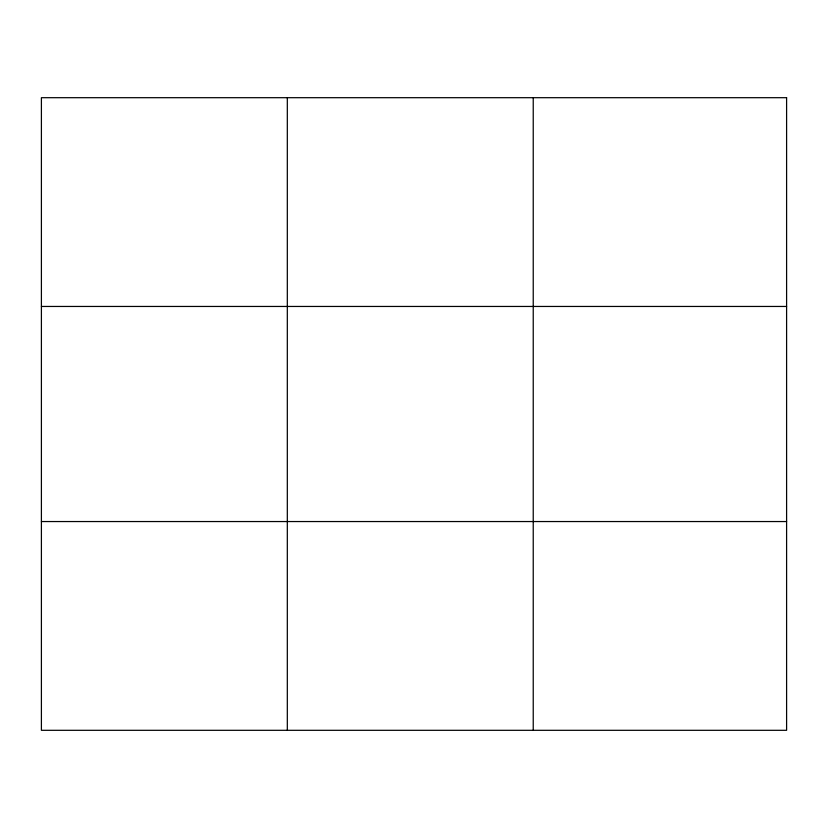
<?xml version="1.0" encoding="UTF-8"?>
<svg xmlns="http://www.w3.org/2000/svg" width="828" height="828" viewBox="0 0 828 828"><rect width="100%" height="100%" fill="white"/><g stroke="black" fill="none" stroke-linecap="round" stroke-linejoin="round"><path stroke-width="1.24" d="M287.316 97.694L287.316 730.306M533.232 97.694L533.232 730.306M41.4 306.453L786.6 306.453M41.4 521.547L786.6 521.547M786.6 97.694L786.6 730.306L41.4 730.306L41.4 97.694L786.6 97.694"/></g></svg>
